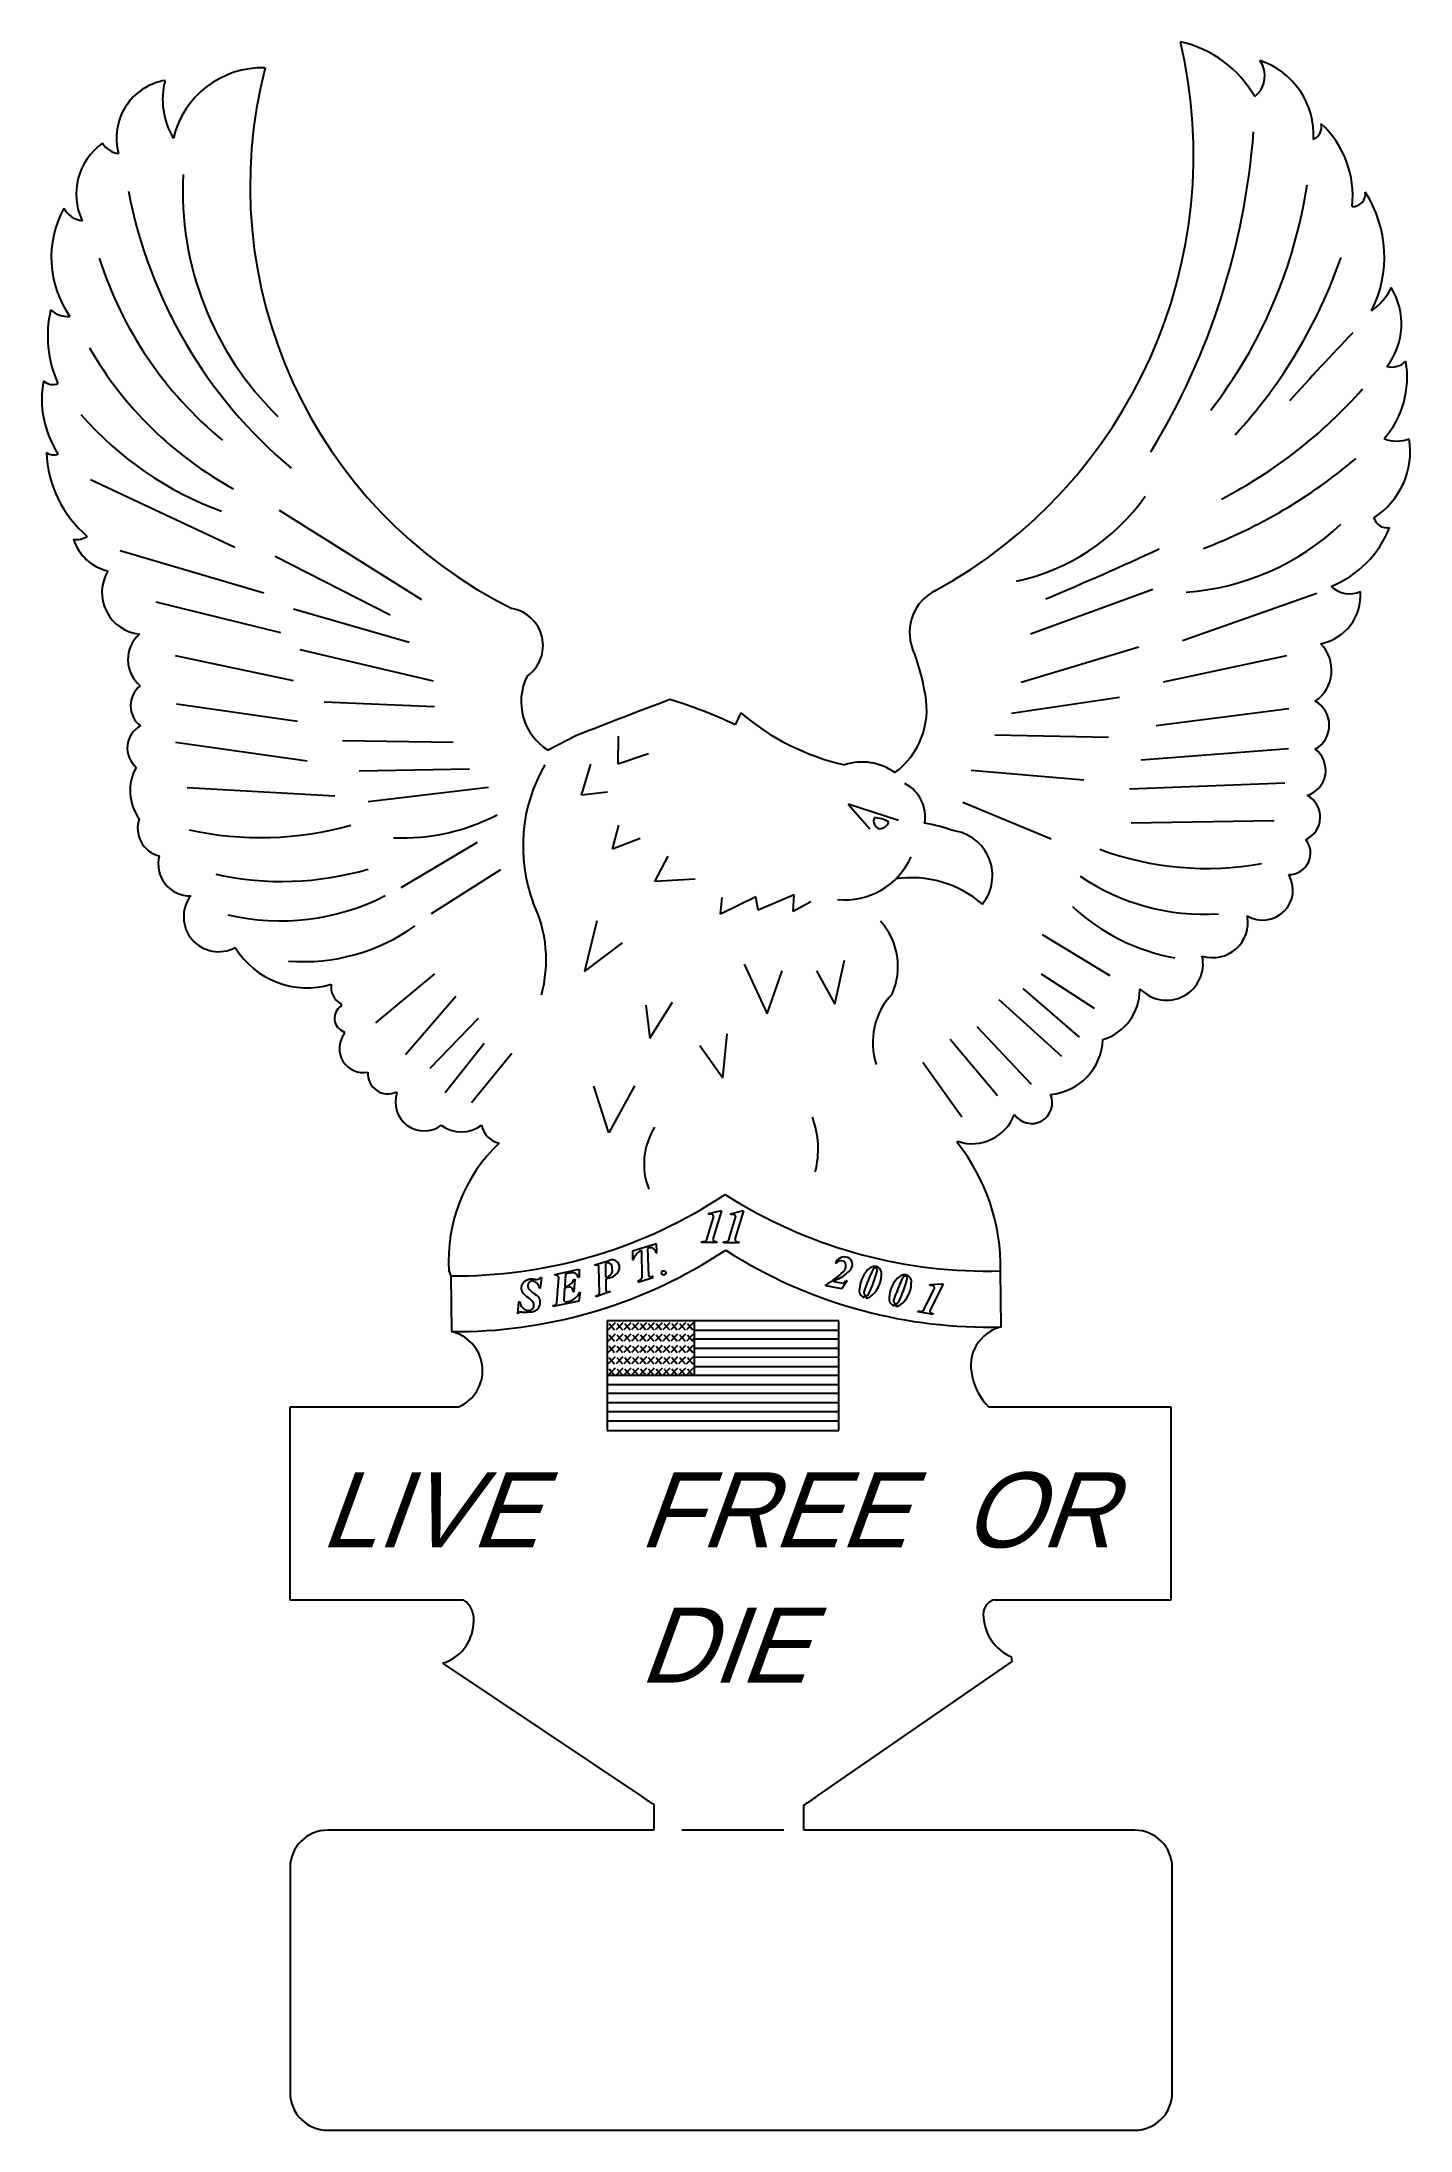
# Model space of a CAD drawing. Extents: x 0 to 9.1, y 0 to 13.9.
import ezdxf

# ---------------------------------------------------------------- set-up
doc = ezdxf.new("R2010")
doc.units = 0
doc.layers.add('WHITE', color=7, linetype='CONTINUOUS')
doc.layers.add('YELLOW', color=2, linetype='CONTINUOUS')

msp = doc.modelspace()

# ---------------------------------------------------------------- linework, layer by layer
at = {"layer": 'WHITE', "linetype": 'CONTINUOUS'}
for p, q in [((4.657579, 9.447662), (4.619857, 9.367497)), ((3.564105, 9.295071), (3.374133, 9.198115)), ((7.316306, 7.60105), (7.320073, 7.60646)), ((2.363727, 6.920108), (2.365705, 6.912083)), ((6.099625, 6.582338), (6.105121, 6.590857)), ((2.713107, 5.727073), (2.725795, 5.693866)), ((6.392509, 5.353752), (6.389228, 5.727073)), ((2.725795, 5.693866), (2.729246, 5.322655)), ((2.778753, 4.819704), (1.652255, 4.819935)), ((1.652255, 4.819935), (1.652255, 3.535222)), ((2.798224, 4.829936), (2.778753, 4.819704)), ((7.526021, 4.819935), (6.310457, 4.819811)), ((7.526021, 3.535222), (7.526021, 4.819935)), ((1.652255, 3.535222), (2.808816, 3.535222)), ((6.347921, 3.534972), (7.526021, 3.535222)), ((2.670038, 3.112203), (4.006218, 2.21965)), ((5.170141, 2.229177), (6.46566, 3.123559)), ((6.46566, 3.123559), (6.46115, 3.155625)), ((4.07787, 2.171301), (4.07787, 2)), ((5.07787, 2), (5.07787, 2.166643)), ((4.07787, 2), (1.904598, 2)), ((4.945243, 2), (4.265978, 2)), ((7.283143, 2), (5.07787, 2)), ((1.654598, 1.75), (1.654598, 0.25)), ((7.533143, 0.25), (7.533143, 1.75)), ((1.904598, 0), (7.283143, 0))]:
    msp.add_line(p, q, dxfattribs=at)
for centre, radius, start, end in [((4.363303, 13.164181), 3.311449, -61.250829, 13.178693), ((7.420638, 13.174021), 0.763597, 29.842435, 77.374664), ((7.975623, 13.691585), 0.174514, -52.035294, 36.159604), ((7.950604, 13.296526), 0.52494, -3.191164, 71.57459), ((0.886646, 13.27856), 0.388573, 99.574606, 195.445835), ((1.304607, 13.534573), 0.499062, 165.239853, 211.06221), ((1.472107, 13.134573), 0.611829, 88.429714, 166.531614), ((4.531607, 12.957073), 3.143391, 165.461273, 243.562729), ((8.430592, 13.354065), 0.097343, -63.036249, 11.34253), ((8.077606, 12.891573), 0.658075, -6.146027, 47.044937), ((0.644092, 12.904562), 0.414887, 125.197028, 205.394437), ((0.525166, 13.313536), 0.139078, -149.809218, -95.388), ((0.747116, 12.480589), 0.683871, 151.262237, 214.982468), ((0.289607, 12.887573), 0.162211, -151.187103, -97.194336), ((8.735559, 12.906075), 0.085036, -92.467324, 7.591488), ((8.148623, 12.485605), 0.798068, -26.775076, 32.747331), ((8.633608, 12.451073), 0.396713, -55.005066, -25.495819), ((8.603088, 12.038048), 0.45793, -38.138962, 31.94034), ((0.807104, 11.959061), 0.76761, 166.992112, 204.395994), ((0.175089, 12.263588), 0.175471, -131.337629, -86.172803), ((8.475083, 11.684045), 0.623899, -41.090426, 9.747142), ((8.995067, 11.888582), 0.13708, -103.41778, -46.182981), ((0.660113, 11.536106), 0.660113, 169.224984, 213.424018), ((0.072607, 11.721073), 0.086639, -134.725021, -65.865234), ((0.798109, 11.207997), 0.766322, -178.034108, -130.227007), ((0.07807, 11.238602), 0.073057, -128.853982, -64.804317), ((8.594608, 11.189073), 0.524434, -57.503784, 9.205306), ((9.030095, 11.486578), 0.228877, -111.745757, -68.95432), ((8.962102, 10.769092), 0.088608, -165.395858, -77.322922), ((0.23058, 10.738076), 0.136148, -97.954202, -57.76246), ((0.507618, 10.695536), 0.30994, -162.675098, -102.384386), ((8.32959, 10.939066), 0.700571, -68.02367, -21.47023), ((0.680083, 10.248533), 0.279117, 148.875585, 264.187559), ((6.090607, 9.984073), 0.307825, 115.924271, 200.937393), ((8.457078, 10.231568), 0.331174, -78.491637, 4.220286), ((8.714607, 10.419074), 0.17862, -133.451218, -65.966244), ((3.089098, 9.895067), 0.251056, -54.517416, 80.134466), ((0.798107, 9.801074), 0.22411, 130.75032, 230.724304), ((8.344107, 9.731073), 0.251048, -55.550201, 44.505302), ((4.355194, 9.309028), 1.55426, 9.507321, 21.318069), ((0.763107, 9.494072), 0.171022, 128.675565, 231.728592), ((3.572107, 9.520073), 0.377955, 153.174591, 238.412399), ((14.676607, -18.632427), 30.057159, 110.427834, 111.697876), ((3.303889, 6.595175), 3.068801, 64.607217, 73.298146), ((5.373607, 9.469073), 0.523504, -53.424042, 10.642245), ((8.396096, 9.364066), 0.183576, -60.638287, 60.633413), ((0.738592, 9.212064), 0.168686, 118.858714, 229.783187), ((5.696607, 10.654573), 1.592549, -130.725098, -102.583862), ((8.381071, 9.064062), 0.17503, -73.209364, 53.122666), ((0.905607, 8.927073), 0.317067, 150.489426, 216.135193), ((5.466066, 8.739101), 0.37948, 54.662072, 107.8667), ((8.356108, 8.751573), 0.16342, -66.009155, 62.473965), ((0.828614, 8.677093), 0.18984, 160.616145, 256.058962), ((0.988598, 8.439538), 0.212515, 165.472869, 270.993943), ((8.312158, 8.511726), 0.142778, -91.195427, 39.358167), ((8.135836, 8.266215), 0.201515, -120.565872, 30.661058), ((1.178107, 8.087073), 0.232648, 143.00882, 298.535933), ((7.803075, 8.049083), 0.234379, -107.446274, 10.725361), ((1.768107, 8.174573), 0.560808, -148.636124, -73.371796), ((7.495608, 7.774073), 0.242706, -136.322532, 12.229791), ((2.057852, 7.619871), 0.130423, 172.357084, 240.344748), ((6.973587, 7.598567), 0.342728, -73.475479, 0.415211), ((2.046035, 7.411143), 0.095406, 123.526919, 249.811204), ((1.988721, 7.498598), 0.00917, -59.75969, 59.890945), ((2.142538, 7.208749), 0.159617, 142.614243, 281.193366), ((2.007136, 7.312443), 0.010931, -38.326306, 56.880036), ((6.686108, 7.286072), 0.385292, -84.677948, -2.391557), ((2.306112, 7.04013), 0.133135, 174.81221, 295.642759), ((2.547968, 6.85216), 0.191861, 161.800375, 306.605508), ((6.596056, 6.84665), 0.137606, -146.305308, 23.918596), ((2.796077, 6.881594), 0.227005, -126.084952, -53.648695), ((3.079631, 6.727144), 0.151678, -169.216146, -102.331784), ((6.201107, 6.874074), 0.29904, -108.722133, -20.303162), ((3.789962, 5.796182), 1.07907, 133.495788, 183.672019), ((5.061099, 5.754017), 1.328402, -1.162208, 38.575634), ((2.672064, 5.063462), 0.265426, -61.620324, 77.558947), ((6.456948, 5.095586), 0.266086, 104.014764, 195.056467), ((6.607281, 5.111317), 0.41603, -168.231421, -135.517829), ((2.723582, 3.403888), 0.156568, -11.374748, 57.017193), ((6.370342, 3.440698), 0.096904, 103.378484, 193.476424), ((2.586692, 3.390946), 0.290936, -73.352919, -3.534691), ((6.57957, 3.435573), 0.303965, -176.707297, -112.928701), ((4.466181, 3.168545), 1.17387, -58.594764, -53.152179), ((4.69911, 3.169236), 1.175505, -126.1174, -121.903299), ((1.904598, 1.75), 0.25, 90, 180), ((7.283143, 1.75), 0.25, 0, 90), ((1.904598, 0.25), 0.25, 180, 270), ((7.283143, 0.25), 0.25, -90, 0)]:
    msp.add_arc(centre, radius, start, end, dxfattribs=at)
at = {"layer": 'YELLOW', "linetype": 'CONTINUOUS'}
for p, q in [((1.286107, 10.549073), (0.323607, 10.999074)), ((1.581107, 10.797073), (2.531107, 10.202073)), ((0.523107, 10.529073), (1.480607, 10.246573)), ((2.321107, 10.096573), (1.556107, 10.489073)), ((1.592107, 9.980073), (0.762107, 10.185072)), ((7.404108, 10.269073), (6.589108, 9.971573)), ((7.601107, 9.929073), (8.496107, 10.244072)), ((1.678107, 10.139573), (2.448107, 9.917073)), ((6.527107, 9.651073), (7.309607, 9.886073)), ((1.677607, 9.659573), (0.890107, 9.827073)), ((2.609607, 9.658574), (1.722107, 9.866073)), ((7.474608, 9.654072), (8.297108, 9.829073)), ((0.897607, 9.507573), (1.705107, 9.390072)), ((1.882107, 9.519073), (2.617107, 9.489073)), ((6.462107, 9.443574), (7.182108, 9.551074)), ((8.309607, 9.474072), (7.427107, 9.359072)), ((1.769607, 9.124074), (0.892107, 9.249074)), ((2.741607, 9.249073), (2.004107, 9.259073)), ((3.841107, 9.290073), (3.838607, 9.107573)), ((7.108606, 9.282073), (6.351107, 9.297073)), ((7.325607, 9.134074), (8.308108, 9.209073)), ((2.116107, 9.059073), (2.851107, 9.074072)), ((3.597607, 8.897072), (3.658107, 9.104573)), ((3.838607, 9.107573), (4.043107, 9.175573)), ((6.194108, 9.064073), (6.944107, 8.999074)), ((0.968107, 8.949072), (1.953107, 8.894073)), ((2.976607, 8.949072), (2.174107, 8.854073)), ((3.770107, 8.917073), (3.597607, 8.897072)), ((8.283108, 8.977072), (7.248108, 8.937073)), ((5.708107, 8.728073), (5.373107, 8.838072)), ((5.373107, 8.838072), (5.518107, 8.673073)), ((6.725607, 8.604073), (6.138107, 8.849073)), ((3.803107, 8.539073), (3.845107, 8.699072)), ((7.259607, 8.714074), (8.212107, 8.729073)), ((2.900607, 8.582572), (2.393107, 8.280073)), ((3.988107, 8.609073), (3.803107, 8.539073)), ((4.085107, 8.323073), (4.175107, 8.491573)), ((2.597607, 8.109573), (3.060107, 8.402073)), ((4.355107, 8.338072), (4.085107, 8.323073)), ((4.757608, 8.220072), (4.523107, 8.105073)), ((4.523107, 8.105073), (4.533107, 8.215073)), ((4.773107, 8.132573), (4.757608, 8.220072)), ((5.013107, 8.234573), (4.773107, 8.132573)), ((5.008107, 8.122572), (5.013107, 8.234573)), ((5.125607, 8.187073), (5.008107, 8.122572)), ((3.699607, 8.060573), (3.616607, 7.723073)), ((6.665608, 7.969573), (7.118107, 7.697073)), ((3.616607, 7.723073), (3.869107, 7.913073)), ((5.285607, 7.505573), (5.350107, 7.797573)), ((2.616607, 7.707572), (2.224107, 7.380072)), ((4.680107, 7.772072), (4.833107, 7.440074)), ((4.833107, 7.440074), (4.933107, 7.727573)), ((5.163107, 7.728073), (5.285607, 7.505573)), ((7.016108, 7.475073), (6.661108, 7.705073)), ((2.424107, 7.169074), (2.759107, 7.559073)), ((4.051607, 7.278073), (4.204107, 7.518073)), ((6.796606, 7.156573), (6.379107, 7.534073)), ((6.538107, 7.610073), (6.913107, 7.285073)), ((2.908607, 7.408573), (2.586107, 7.076073)), ((4.024607, 7.498072), (4.051607, 7.278073)), ((2.689108, 6.916073), (2.949107, 7.246073)), ((4.539107, 7.013073), (4.567107, 7.308073)), ((6.369107, 6.894073), (6.054107, 7.269073)), ((6.231607, 7.357073), (6.594107, 6.972073)), ((3.131607, 7.175573), (2.864107, 6.848073)), ((4.384107, 7.230573), (4.539107, 7.013073)), ((5.871107, 7.118073), (6.131107, 6.753073)), ((3.949107, 6.960573), (3.779107, 6.648073)), ((3.779107, 6.648073), (3.679107, 6.958073)), ((4.443063, 6.109247), (4.521013, 6.127854)), ((4.529674, 6.127854), (4.472511, 5.939187)), ((4.4931, 6.198036), (4.55385, 6.237444)), ((4.521013, 6.127854), (4.529674, 6.127854)), ((4.55385, 6.237444), (4.613426, 6.199086)), ((4.590037, 6.10806), (4.667987, 6.126667)), ((4.676648, 6.126667), (4.619484, 5.938)), ((4.667987, 6.126667), (4.676648, 6.126667)), ((4.434402, 5.944813), (4.475975, 6.083284)), ((4.444795, 6.103622), (4.443063, 6.109247)), ((4.457787, 6.10492), (4.444795, 6.103622)), ((4.581375, 5.943625), (4.622949, 6.082097)), ((4.591769, 6.102434), (4.590037, 6.10806)), ((4.60476, 6.103733), (4.591769, 6.102434)), ((3.937442, 5.859847), (3.935771, 5.800018)), ((4.097094, 5.908132), (3.937442, 5.859847)), ((3.995841, 5.863003), (3.997619, 5.681918)), ((4.044702, 5.696313), (4.039414, 5.876849)), ((4.092873, 5.848049), (4.099599, 5.850105)), ((4.099599, 5.850105), (4.097094, 5.908132)), ((4.394993, 5.916253), (4.396726, 5.921878)), ((4.500226, 5.916253), (4.394993, 5.916253)), ((4.396726, 5.921878), (4.407985, 5.922744)), ((4.486369, 5.923176), (4.496651, 5.92346)), ((4.496552, 5.826825), (4.557301, 5.866232)), ((4.496651, 5.92346), (4.500226, 5.916253)), ((4.541967, 5.915066), (4.543699, 5.920691)), ((4.6472, 5.915066), (4.541967, 5.915066)), ((4.543699, 5.920691), (4.554959, 5.921556)), ((4.557301, 5.866232), (4.616878, 5.827875)), ((4.633342, 5.921989), (4.643625, 5.922272)), ((4.643625, 5.922272), (4.6472, 5.915066)), ((3.418436, 5.703968), (3.581577, 5.739144)), ((3.490769, 5.707344), (3.485524, 5.623735)), ((3.581577, 5.739144), (3.580009, 5.685316)), ((3.685601, 5.76255), (3.685919, 5.768622)), ((3.696539, 5.765894), (3.685601, 5.76255)), ((3.685919, 5.768622), (3.780378, 5.797501)), ((3.715503, 5.579398), (3.71264, 5.752347)), ((3.75554, 5.777392), (3.757192, 5.68664)), ((3.935771, 5.800018), (3.942977, 5.802221)), ((5.293623, 5.776716), (5.288449, 5.779815)), ((3.322156, 5.611297), (3.315961, 5.610427)), ((3.330427, 5.683838), (3.322156, 5.611297)), ((3.323279, 5.682833), (3.330427, 5.683838)), ((3.41822, 5.69794), (3.418436, 5.703968)), ((3.432142, 5.513875), (3.445163, 5.684151)), ((3.483931, 5.612398), (3.478699, 5.535792)), ((3.508477, 5.617881), (3.483931, 5.612398)), ((3.485524, 5.623735), (3.503204, 5.62717)), ((3.54555, 5.588498), (3.539806, 5.587277)), ((3.545529, 5.670987), (3.551752, 5.67231)), ((3.551752, 5.67231), (3.54555, 5.588498)), ((3.580009, 5.685316), (3.573786, 5.683993)), ((3.588678, 5.585687), (3.57979, 5.526282)), ((3.582429, 5.584358), (3.588678, 5.585687)), ((3.790088, 5.589708), (3.69168, 5.554189)), ((3.768568, 5.674386), (3.758607, 5.671341)), ((3.758607, 5.671341), (3.759308, 5.601482)), ((3.768321, 5.687972), (3.768568, 5.674386)), ((3.77586, 5.676615), (3.775608, 5.69045)), ((3.794899, 5.682436), (3.77586, 5.676615)), ((3.780145, 5.586668), (3.790088, 5.589708)), ((3.972262, 5.653168), (4.073634, 5.684161)), ((3.973236, 5.66029), (3.972262, 5.653168)), ((4.072019, 5.689441), (4.064853, 5.688825)), ((4.073634, 5.684161), (4.072019, 5.689441)), ((5.224085, 5.627642), (5.225201, 5.634037)), ((5.332443, 5.608731), (5.224085, 5.627642)), ((5.309328, 5.674888), (5.276983, 5.656187)), ((5.276983, 5.656187), (5.327481, 5.646947)), ((5.366804, 5.662035), (5.332443, 5.608731)), ((5.359051, 5.662948), (5.366804, 5.662035)), ((5.880943, 5.475274), (5.94593, 5.604422)), ((6.006553, 5.638991), (5.917496, 5.463116)), ((5.918026, 5.635706), (5.998023, 5.640495)), ((5.918755, 5.629866), (5.918026, 5.635706)), ((5.931775, 5.628888), (5.918755, 5.629866)), ((5.998023, 5.640495), (6.006553, 5.638991)), ((3.171622, 5.441113), (3.179238, 5.521776)), ((3.179238, 5.521776), (3.184956, 5.52258)), ((3.57979, 5.526282), (3.407553, 5.489172)), ((3.407553, 5.489172), (3.408625, 5.495899)), ((3.69168, 5.554189), (3.693489, 5.560718)), ((3.693489, 5.560718), (3.702438, 5.563453)), ((5.481318, 5.549517), (5.48711, 5.566052)), ((5.49634, 5.564082), (5.490559, 5.547579)), ((5.680273, 5.494357), (5.686066, 5.510892)), ((5.695296, 5.508922), (5.689515, 5.49242)), ((5.837174, 5.453991), (5.839857, 5.45923)), ((5.940808, 5.435718), (5.837174, 5.453991)), ((5.839857, 5.45923), (5.851095, 5.458127)), ((5.928363, 5.444942), (5.938538, 5.443436)), ((5.938538, 5.443436), (5.940808, 5.435718)), ((3.767074, 5.393631), (3.767074, 4.66354)), ((5.312041, 5.393631), (3.767074, 5.393631)), ((3.82013, 5.381059), (3.774426, 5.334441)), ((3.82013, 5.305346), (3.774426, 5.258728)), ((3.780824, 5.377402), (3.817387, 5.334441)), ((3.780824, 5.301689), (3.817387, 5.258728)), ((3.872287, 5.381059), (3.826583, 5.334441)), ((3.872287, 5.305346), (3.826583, 5.258728)), ((3.832982, 5.377402), (3.869545, 5.334441)), ((3.832982, 5.301689), (3.869545, 5.258728)), ((3.924444, 5.381059), (3.878741, 5.334441)), ((3.924444, 5.305346), (3.878741, 5.258728)), ((3.885139, 5.377402), (3.921702, 5.334441)), ((3.885139, 5.301689), (3.921702, 5.258728)), ((3.976602, 5.381059), (3.930898, 5.334441)), ((3.976602, 5.305346), (3.930898, 5.258728)), ((3.937297, 5.377402), (3.97386, 5.334441)), ((3.937297, 5.301689), (3.97386, 5.258728)), ((4.028759, 5.381059), (3.983056, 5.334441)), ((4.028759, 5.305346), (3.983056, 5.258728)), ((3.989454, 5.377402), (4.026017, 5.334441)), ((3.989454, 5.301689), (4.026017, 5.258728)), ((4.080917, 5.381059), (4.035213, 5.334441)), ((4.080917, 5.305346), (4.035213, 5.258728)), ((4.041612, 5.377402), (4.078175, 5.334441)), ((4.041612, 5.301689), (4.078175, 5.258728)), ((4.133074, 5.381059), (4.087371, 5.334441)), ((4.133074, 5.305346), (4.087371, 5.258728)), ((4.093769, 5.377402), (4.130332, 5.334441)), ((4.093769, 5.301689), (4.130332, 5.258728)), ((4.185232, 5.381059), (4.139528, 5.334441)), ((4.185232, 5.305346), (4.139528, 5.258728)), ((4.145927, 5.377402), (4.18249, 5.334441)), ((4.145927, 5.301689), (4.18249, 5.258728)), ((4.237389, 5.381059), (4.191686, 5.334441)), ((4.237389, 5.305346), (4.191686, 5.258728)), ((4.198084, 5.377402), (4.234647, 5.334441)), ((4.198084, 5.301689), (4.234647, 5.258728)), ((4.289547, 5.381059), (4.243843, 5.334441)), ((4.289547, 5.305346), (4.243843, 5.258728)), ((4.250242, 5.377402), (4.286804, 5.334441)), ((4.250242, 5.301689), (4.286804, 5.258728)), ((4.341704, 5.381059), (4.296001, 5.334441)), ((4.341704, 5.305346), (4.296001, 5.258728)), ((4.302399, 5.377402), (4.338962, 5.334441)), ((4.302399, 5.301689), (4.338962, 5.258728)), ((4.346813, 5.393631), (4.346813, 5.030631)), ((4.346813, 5.333131), (5.312041, 5.333131)), ((5.312041, 4.66354), (5.312041, 5.393631)), ((3.82013, 5.229633), (3.774426, 5.183015)), ((3.82013, 5.15392), (3.774426, 5.107302)), ((3.780824, 5.225976), (3.817387, 5.183015)), ((3.780824, 5.150264), (3.817387, 5.107302)), ((3.872287, 5.229633), (3.826583, 5.183015)), ((3.872287, 5.15392), (3.826583, 5.107302)), ((3.832982, 5.225976), (3.869545, 5.183015)), ((3.832982, 5.150264), (3.869545, 5.107302)), ((3.924444, 5.229633), (3.878741, 5.183015)), ((3.924444, 5.15392), (3.878741, 5.107302)), ((3.885139, 5.225976), (3.921702, 5.183015)), ((3.885139, 5.150264), (3.921702, 5.107302)), ((3.976602, 5.229633), (3.930898, 5.183015)), ((3.976602, 5.15392), (3.930898, 5.107302)), ((3.937297, 5.225976), (3.97386, 5.183015)), ((3.937297, 5.150264), (3.97386, 5.107302)), ((4.028759, 5.229633), (3.983056, 5.183015)), ((4.028759, 5.15392), (3.983056, 5.107302)), ((3.989454, 5.225976), (4.026017, 5.183015)), ((3.989454, 5.150264), (4.026017, 5.107302)), ((4.080917, 5.229633), (4.035213, 5.183015)), ((4.080917, 5.15392), (4.035213, 5.107302)), ((4.041612, 5.225976), (4.078175, 5.183015)), ((4.041612, 5.150264), (4.078175, 5.107302)), ((4.133074, 5.229633), (4.087371, 5.183015)), ((4.133074, 5.15392), (4.087371, 5.107302)), ((4.093769, 5.225976), (4.130332, 5.183015)), ((4.093769, 5.150264), (4.130332, 5.107302)), ((4.185232, 5.229633), (4.139528, 5.183015)), ((4.185232, 5.15392), (4.139528, 5.107302)), ((4.145927, 5.225976), (4.18249, 5.183015)), ((4.145927, 5.150264), (4.18249, 5.107302)), ((4.237389, 5.229633), (4.191686, 5.183015)), ((4.237389, 5.15392), (4.191686, 5.107302)), ((4.198084, 5.225976), (4.234647, 5.183015)), ((4.198084, 5.150264), (4.234647, 5.107302)), ((4.289547, 5.229633), (4.243843, 5.183015)), ((4.289547, 5.15392), (4.243843, 5.107302)), ((4.250242, 5.225976), (4.286804, 5.183015)), ((4.250242, 5.150264), (4.286804, 5.107302)), ((4.341704, 5.229633), (4.296001, 5.183015)), ((4.296001, 5.107302), (4.341704, 5.15392)), ((4.302399, 5.225976), (4.338962, 5.183015)), ((4.302399, 5.150264), (4.338962, 5.107302)), ((5.312041, 5.272631), (4.338962, 5.272631)), ((4.341704, 5.15392), (5.312041, 5.151631)), ((4.346813, 5.212131), (5.312041, 5.212131)), ((5.312041, 5.030631), (3.767074, 5.030631)), ((3.82013, 5.078207), (3.774426, 5.031589)), ((3.780824, 5.074551), (3.817387, 5.031589)), ((3.872287, 5.078207), (3.826583, 5.031589)), ((3.832982, 5.074551), (3.869545, 5.031589)), ((3.924444, 5.078207), (3.878741, 5.031589)), ((3.885139, 5.074551), (3.921702, 5.031589)), ((3.976602, 5.078207), (3.930898, 5.031589)), ((3.937297, 5.074551), (3.97386, 5.031589)), ((4.028759, 5.078207), (3.983056, 5.031589)), ((3.989454, 5.074551), (4.026017, 5.031589)), ((4.080917, 5.078207), (4.035213, 5.031589)), ((4.041612, 5.074551), (4.078175, 5.031589)), ((4.133074, 5.078207), (4.087371, 5.031589)), ((4.093769, 5.074551), (4.130332, 5.031589)), ((4.185232, 5.078207), (4.139528, 5.031589)), ((4.145927, 5.074551), (4.18249, 5.031589)), ((4.237389, 5.078207), (4.191686, 5.031589)), ((4.198084, 5.074551), (4.234647, 5.031589)), ((4.289547, 5.078207), (4.243843, 5.031589)), ((4.250242, 5.074551), (4.286804, 5.031589)), ((4.341704, 5.078207), (4.296001, 5.031589)), ((4.302399, 5.074551), (4.338962, 5.031589)), ((4.346813, 5.091131), (5.312041, 5.091131)), ((3.767074, 4.970131), (5.312041, 4.970131)), ((5.312041, 4.909631), (3.767074, 4.909631)), ((3.767074, 4.849131), (5.312041, 4.849131)), ((5.312041, 4.788631), (3.767074, 4.788631)), ((3.767074, 4.728131), (5.312041, 4.728131)), ((3.767074, 4.66354), (5.312041, 4.66354))]:
    msp.add_line(p, q, dxfattribs=at)
msp.add_circle((4.144471, 5.714133), 0.014505, dxfattribs=at)
for centre, radius, start, end in [((3.280107, 13.681573), 4.808683, -31.260101, -4.323303), ((3.033107, 12.922574), 2.093025, 176.918869, 225.774216), ((5.215108, 13.451573), 3.252811, -37.662567, -8.572113), ((3.716107, 13.525573), 3.195822, -169.129715, -130.017899), ((2.855607, 13.266073), 2.595642, -162.280563, -129.487503), ((5.473107, 13.582073), 3.369603, -42.625305, -19.053314), ((23.439108, -2.122427), 20.372038, 136.193283, 137.939621), ((2.483107, 13.131573), 2.501816, -149.949677, -118.793243), ((6.371107, 13.750073), 3.241285, -62.644714, -41.435364), ((1.988607, 12.944073), 2.294419, -138.843445, -110.190964), ((6.488608, 13.824573), 3.51334, -69.114716, -49.761261), ((6.206108, 11.697573), 1.402803, -78.069275, -35.134186), ((7.508608, 11.916573), 1.669405, -85.957245, -46.577667), ((-1.023893, 28.732071), 20.067308, -67.390015, -65.034424), ((4.283065, 8.558082), 1.076619, 149.801208, 200.515823), ((5.638719, 8.754368), 0.248107, -10.206275, 62.844383), ((1.458607, 10.839572), 2.224357, -102.396088, -74.355255), ((2.404107, 9.979573), 1.366403, -92.516876, -62.544159), ((5.600333, 8.728696), 0.057126, 161.449302, 251.6808), ((5.550917, 8.577784), 0.169152, 56.502489, 91.606719), ((5.579723, 8.74352), 0.069106, -87.798472, -20.92191), ((5.714837, 7.669171), 1.05471, 70.254519, 80.831049), ((6.033107, 8.362073), 0.3022, -38.936236, 82.765579), ((7.766108, 10.477072), 2.067565, -110.231705, -79.911835), ((1.599107, 10.367572), 2.045002, -102.422455, -73.669739), ((5.353108, 8.680573), 0.480111, -95.977783, -23.749512), ((7.742108, 9.563073), 1.458432, -124.31636, -86.068298), ((1.589107, 9.595072), 1.535423, -103.176422, -62.892883), ((5.795107, 7.622572), 0.725142, 49.278706, 98.325653), ((2.484107, 7.801074), 0.877068, -15.541595, 25.652226), ((7.790608, 9.147572), 1.355013, -132.90657, -100.210205), ((1.741607, 9.073073), 1.284827, -94.355927, -54.423431), ((5.254107, 7.755573), 0.451366, -24.126007, 42.081585), ((6.006145, 7.248612), 0.468671, 136.524485, 198.051079), ((4.471607, 6.440074), 0.458455, 147.696548, 201.395905), ((4.566607, 6.540574), 0.60697, -14.551392, 20.44581), ((2.754637, 8.942386), 3.248648, -90.508702, -57.646975), ((6.301679, 8.97415), 3.248257, -121.314875, -88.455535), ((4.461219, 6.089342), 0.015952, -22.320145, 102.424348), ((4.608192, 6.088155), 0.015952, -22.320145, 102.424348), ((4.027018, 5.782508), 0.086321, 111.171931, 166.799001), ((4.056733, 5.84498), 0.036271, 4.853512, 118.520681), ((4.410881, 5.946122), 0.023557, -97.06112, -3.186857), ((4.488399, 5.938936), 0.01589, 179.094382, 262.660217), ((4.557855, 5.944935), 0.023557, -97.06112, -3.186857), ((4.635372, 5.937749), 0.01589, 179.094382, 262.660217), ((2.758089, 8.571175), 3.248648, -90.508702, -57.646975), ((3.541609, 5.539952), 0.174942, 89.621213, 106.894758), ((3.539568, 5.680659), 0.03438, 5.563956, 84.662889), ((3.698641, 5.75205), 0.014002, 1.215349, 98.635435), ((3.77163, 5.750547), 0.031298, 66.39331, 120.936441), ((3.757402, 5.732035), 0.045396, -66.356086, 12.557755), ((3.799889, 5.750619), 0.05078, -27.661432, 112.595724), ((3.75993, 5.745045), 0.041899, -4.298589, 54.664221), ((3.762806, 5.76867), 0.092012, -69.58652, -26.896914), ((6.309008, 8.60304), 3.250362, -121.372349, -88.527926), ((4.840113, 6.264753), 0.738983, -58.593618, -47.367583), ((5.350014, 5.753013), 0.067146, 71.82576, 156.474125), ((5.325897, 5.755934), 0.038386, 40.639038, 147.22181), ((5.18025, 5.928962), 0.284982, -63.067791, -44.244452), ((5.30385, 5.761585), 0.05471, -47.771582, 20.712808), ((5.350243, 5.769211), 0.05191, -48.849343, 66.482464), ((5.655467, 5.593037), 0.207353, 141.709553, 175.901691), ((6.537157, 5.245596), 1.112651, 153.672665, 162.236739), ((5.56455, 5.671949), 0.087277, 104.734999, 145.388206), ((4.601403, 5.993262), 1.001711, -24.893716, -15.153273), ((5.553153, 5.731719), 0.015134, -1.160461, 151.005897), ((5.549802, 5.719022), 0.038069, 74.734641, 101.286327), ((5.548179, 5.708802), 0.048369, -12.59668, 76.067588), ((3.249498, 5.61369), 0.054252, 124.423312, 207.659178), ((3.288133, 5.640126), 0.100893, -149.22713, -118.706843), ((3.270192, 5.572971), 0.099717, 78.837411, 121.003536), ((3.269976, 5.628727), 0.031727, 88.0963, 226.415401), ((3.359094, 5.691778), 0.140431, -142.219619, -115.315984), ((3.262876, 5.607922), 0.053144, 2.701375, 81.174536), ((3.297464, 5.701876), 0.032079, -104.380026, -36.414407), ((3.423617, 5.675267), 0.023307, 22.407183, 103.387586), ((3.487716, 5.623791), 0.102594, -89.154281, -22.604006), ((3.481782, 5.690213), 0.066583, -71.232372, -16.783373), ((3.515575, 5.593809), 0.025096, -15.086296, 106.429359), ((3.698737, 5.57981), 0.01677, -77.252297, -1.40846), ((3.757402, 5.732035), 0.045396, -90.265184, -76.081696), ((3.773449, 5.599311), 0.014307, 171.273439, 297.906607), ((3.966692, 5.692226), 0.0326, -78.419669, -18.433643), ((4.056987, 5.698515), 0.01248, -169.838712, -50.929118), ((5.333303, 5.674602), 0.028262, -101.888258, -24.352762), ((5.495884, 5.595994), 0.048706, 165.904019, 252.598904), ((5.495362, 5.582107), 0.018052, 170.624095, 242.799186), ((5.495362, 5.582107), 0.018052, -86.894015, -35.57473), ((5.404844, 5.70566), 0.190683, -52.846548, -2.225939), ((5.854423, 5.537877), 0.207353, 141.709553, 175.901691), ((6.736112, 5.190436), 1.112651, 153.672665, 162.236739), ((5.763506, 5.616789), 0.087277, 104.734999, 145.388206), ((4.800358, 5.938102), 1.001711, -24.893716, -15.153273), ((5.6038, 5.650501), 0.190683, -52.846548, -2.225939), ((5.752109, 5.67656), 0.015134, -1.160461, 151.005899), ((5.748758, 5.663863), 0.038069, 74.734643, 101.286327), ((5.747135, 5.653643), 0.048369, -12.59668, 76.067589), ((5.93245, 5.612951), 0.015952, -32.320147, 92.424351), ((3.196229, 5.422893), 0.030618, 82.020678, 143.481968), ((3.249266, 5.527863), 0.064527, -175.303805, -94.932782), ((3.220953, 5.930664), 0.477889, -92.455453, -84.372038), ((3.126783, 5.404152), 0.185727, 36.683129, 52.568282), ((3.244247, 5.498953), 0.035382, -90.856809, 27.159341), ((3.259544, 5.516752), 0.062226, -82.358299, 50.596677), ((3.405655, 5.524156), 0.028413, -84.000272, -21.212355), ((3.493112, 5.535105), 0.014429, 177.273311, 254.393936), ((5.495884, 5.595994), 0.048706, -96.276189, -60.310766), ((5.694839, 5.540834), 0.048706, 165.904019, 252.598904), ((5.694318, 5.526948), 0.018052, 170.624096, 242.799186), ((5.694839, 5.540834), 0.048706, -96.27619, -60.310766), ((5.694318, 5.526948), 0.018052, -86.894015, -35.57473), ((5.858007, 5.480648), 0.023557, -107.06112, -13.186858), ((5.933099, 5.46011), 0.01589, 169.094383, 252.660219)]:
    msp.add_arc(centre, radius, start, end, dxfattribs=at)

# ---------------------------------------------------------------- texts
at = {"layer": 'YELLOW', "oblique": 20}
for s, p in [('LIVE', (1.851427, 3.884495)), ('FREE  OR', (3.974157, 3.884282)), ('DIE', (3.977166, 2.983757))]:
    msp.add_text(s, height=0.5, dxfattribs=at).set_placement(p)

doc.saveas('drawing.dxf')
